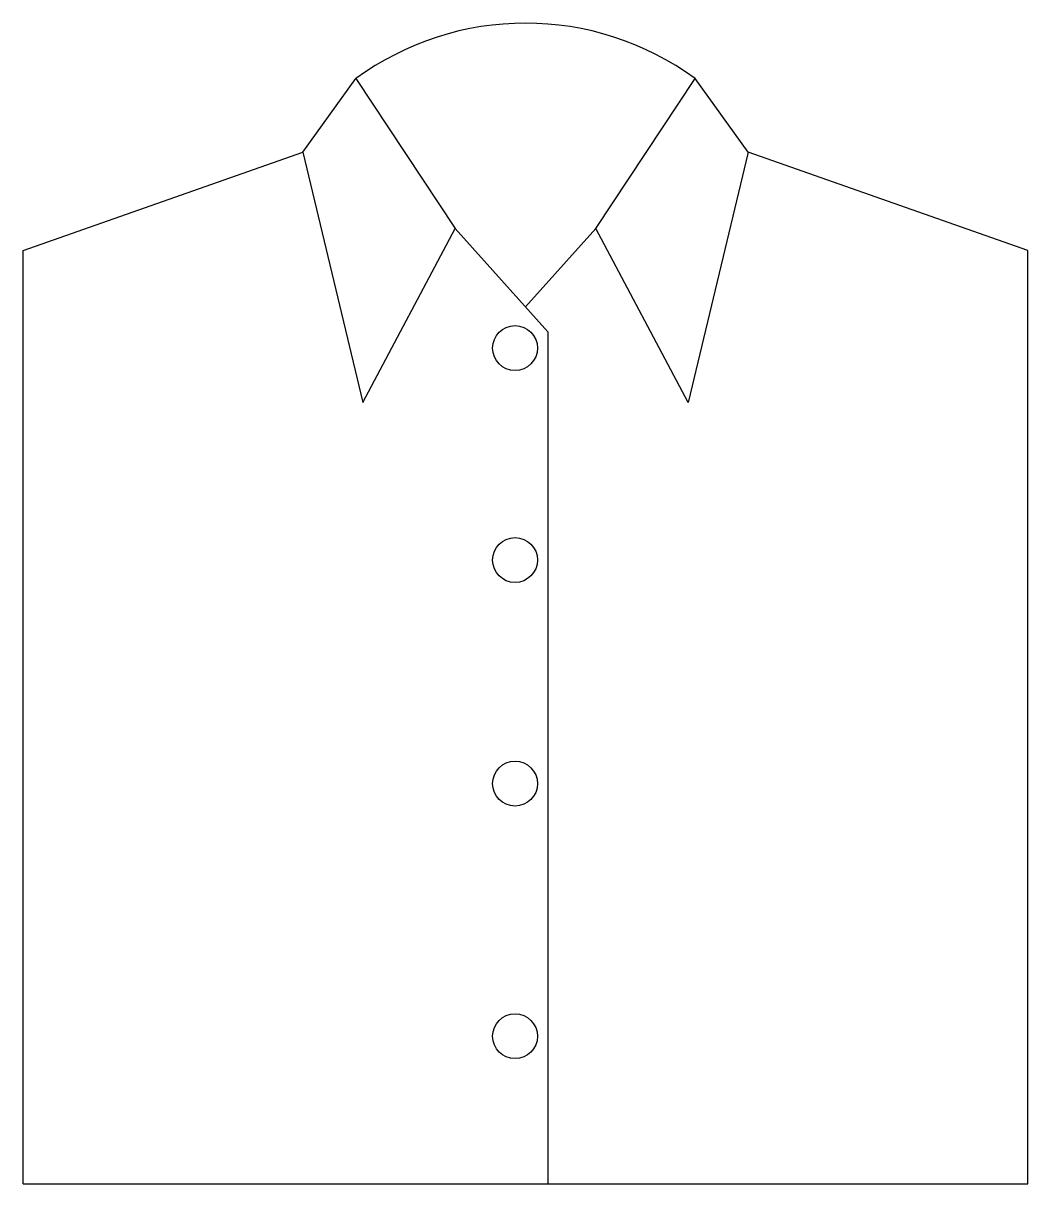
# Model space of a CAD drawing. Header units: millimetres. Extents: x -922.079 to -921.853, y 2720.563 to 2720.824.
import ezdxf

# ---------------------------------------------------------------- set-up
doc = ezdxf.new("R2010")
doc.units = ezdxf.units.MM
doc.header["$LTSCALE"] = 10
doc.layers.add('Móveis_armários', color=2, linetype='Continuous')

msp = doc.modelspace()

# ---------------------------------------------------------------- linework, layer by layer
at = {"layer": 'Móveis_armários', "color": 1}
for p, q in [((-922.01616, 2720.79539), (-922.00422, 2720.81196)), ((-922.00422, 2720.81196), (-921.98185, 2720.77825)), ((-921.95019, 2720.77825), (-921.92783, 2720.81196)), ((-921.91589, 2720.79539), (-921.92783, 2720.81196)), ((-922.07914, 2720.7733), (-922.01616, 2720.79539)), ((-922.01616, 2720.79539), (-922.00268, 2720.73907)), ((-921.91589, 2720.79539), (-921.92937, 2720.73907)), ((-921.85291, 2720.7733), (-921.91589, 2720.79539)), ((-922.00268, 2720.73907), (-921.98185, 2720.77825)), ((-921.98185, 2720.77825), (-921.96103, 2720.75498)), ((-921.95019, 2720.77825), (-921.96602, 2720.76057)), ((-921.92937, 2720.73907), (-921.95019, 2720.77825)), ((-922.07914, 2720.5632), (-922.07914, 2720.7733)), ((-921.85291, 2720.5632), (-921.85291, 2720.7733)), ((-921.96103, 2720.75498), (-921.96103, 2720.5632)), ((-922.07914, 2720.5632), (-921.85291, 2720.5632))]:
    msp.add_line(p, q, dxfattribs=at)
for centre in [(-921.96838, 2720.75131), (-921.96838, 2720.7036), (-921.96838, 2720.65328), (-921.96838, 2720.59642)]:
    msp.add_circle(centre, 0.00505, dxfattribs=at)
msp.add_arc((-921.96602, 2720.75973), 0.06471, 53.8249, 126.1751, dxfattribs=at)

doc.saveas('drawing.dxf')
